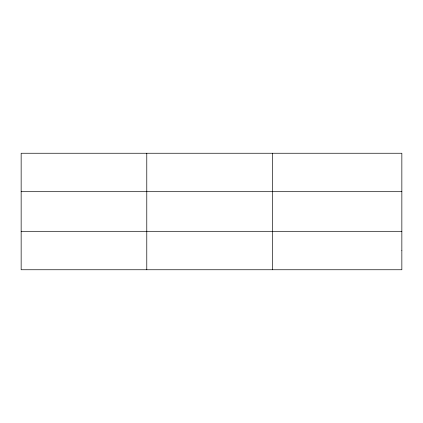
<?xml version="1.0" encoding="UTF-8"?>
<svg xmlns="http://www.w3.org/2000/svg" width="423" height="423" viewBox="0 0 423 423"><rect width="100%" height="100%" fill="white"/><g stroke="black" fill="none" stroke-linecap="round" stroke-linejoin="round"><path stroke-width="0.63" d="M146.781 269.752L146.781 153.248M272.412 269.752L272.412 153.248M21.15 191.693L401.85 191.693M21.15 231.307L401.85 231.307M401.85 250.532L401.85 269.752L21.15 269.752L21.15 153.248L401.85 153.248L401.85 250.532"/></g></svg>
